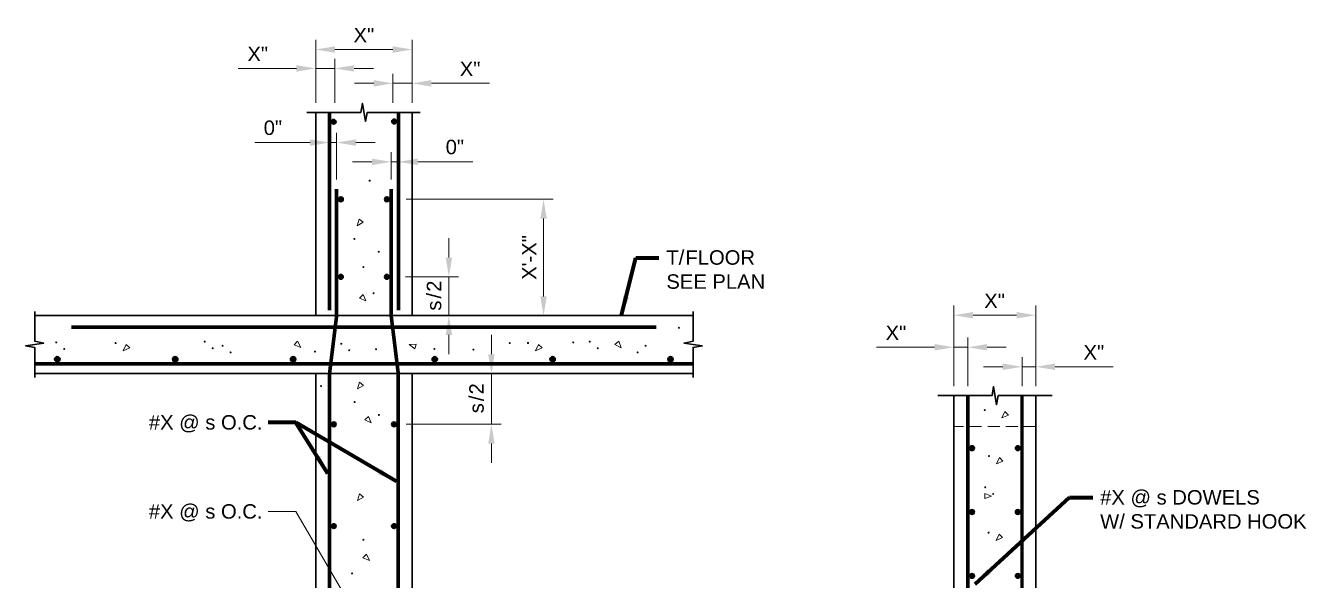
# Model space of a CAD drawing. Header units: inches. Extents: x -745 to -610, y 1779 to 1950.
# Drawn here: x -742.5 to -609.7, y 1892.4 to 1950 of the extents above; entities that cross this region are included whole.
import ezdxf

# ---------------------------------------------------------------- set-up
doc = ezdxf.new("R2010")
doc.units = ezdxf.units.IN
doc.header["$LTSCALE"] = 5
doc.header["$MEASUREMENT"] = 0
doc.linetypes.add('CENTER', pattern=[2, 1.25, -0.25, 0.25, -0.25])
doc.linetypes.add('HIDDEN', pattern=[0.375, 0.25, -0.125])
for name, color, linetype, lineweight in [('S-ANNO-DIMS', 1, 'Continuous', 20), ('S-ANNO-TEXT', 7, 'Continuous', 20), ('S-DETL', 3, 'Continuous', 30), ('S-DETL-PATT', 7, 'Continuous', 15), ('S-GRID', 9, 'CENTER', 20)]:
    doc.layers.add(name, color=color, linetype=linetype, lineweight=lineweight)
doc.styles.add('Romans', font='arial.ttf')
doc.dimstyles.get("Standard").update_dxf_attribs({"dimtxt": 0.18, "dimasz": 0.18, "dimexe": 0.18, "dimexo": 0.0625, "dimgap": 0.09, "dimtad": 0, "dimtih": 1, "dimtoh": 1, "dimdec": 4, "dimzin": 0, "dimdsep": 46, "dimtxsty": 'Standard', "dimcen": 0.09, "dimadec": 0, "dimazin": 0, "dimtfac": 1, "dimtdec": 4, "dimtofl": 0, "dimtmove": 0, "dimatfit": 3, "dimfxl": 1, "dimtolj": 1, "dimtzin": 0, "dimarcsym": 0})

# ---------------------------------------------------------------- blocks, each defined once
blk = doc.blocks.new('*D14')
at = {"layer": 'Defpoints', "color": 0, "transparency": 16777216}
for p in [(-646.23, 1919.91), (-646.23, 1911.56), (-637.73, 1911.56)]:
    blk.add_point(p, dxfattribs=at)
at = {"layer": 'S-ANNO-DIMS', "transparency": 16777216}
for p, q in [((-646.23, 1912.56), (-646.23, 1920.91)), ((-637.73, 1912.56), (-637.73, 1920.91)), ((-639.73, 1919.91), (-644.23, 1919.91))]:
    blk.add_line(p, q, dxfattribs=at)
for points in [[(-644.23, 1920.25), (-644.23, 1919.58), (-646.23, 1919.91)], [(-639.73, 1920.25), (-639.73, 1919.58), (-637.73, 1919.91)]]:
    blk.add_solid(points, dxfattribs=at)
at = {"layer": 'S-ANNO-DIMS', "transparency": 16777216, "insert": (-642.01, 1921.41), "char_height": 1.5, "attachment_point": 5, "style": 'Romans'}
blk.add_mtext('\\A1;X"', dxfattribs=at)
blk = doc.blocks.new('*D15')
at = {"layer": 'Defpoints', "color": 0, "transparency": 16777216}
for p in [(-637.73, 1914.56), (-639.16, 1911.56), (-637.73, 1911.56)]:
    blk.add_point(p, dxfattribs=at)
at = {"layer": 'S-ANNO-DIMS', "transparency": 16777216}
for p, q in [((-639.16, 1912.56), (-639.16, 1915.56)), ((-637.73, 1912.56), (-637.73, 1915.56)), ((-641.16, 1914.56), (-643.16, 1914.56)), ((-639.16, 1914.56), (-637.73, 1914.56)), ((-635.73, 1914.56), (-629.69, 1914.56))]:
    blk.add_line(p, q, dxfattribs=at)
for points in [[(-641.16, 1914.9), (-641.16, 1914.23), (-639.16, 1914.56)], [(-635.73, 1914.9), (-635.73, 1914.23), (-637.73, 1914.56)]]:
    blk.add_solid(points, dxfattribs=at)
at = {"layer": 'S-ANNO-DIMS', "transparency": 16777216, "insert": (-631.71, 1916.06), "char_height": 1.5, "attachment_point": 5, "style": 'Romans'}
blk.add_mtext('\\A1;X"', dxfattribs=at)
blk = doc.blocks.new('*D16')
at = {"layer": 'Defpoints', "color": 0, "transparency": 16777216}
for p in [(-712.44, 1947.5), (-712.44, 1940.97), (-702.44, 1940.97)]:
    blk.add_point(p, dxfattribs=at)
at = {"layer": 'S-ANNO-DIMS', "transparency": 16777216}
for p, q in [((-712.44, 1941.97), (-712.44, 1948.5)), ((-702.44, 1941.97), (-702.44, 1948.5)), ((-704.44, 1947.5), (-710.44, 1947.5))]:
    blk.add_line(p, q, dxfattribs=at)
for points in [[(-710.44, 1947.83), (-710.44, 1947.16), (-712.44, 1947.5)], [(-704.44, 1947.83), (-704.44, 1947.16), (-702.44, 1947.5)]]:
    blk.add_solid(points, dxfattribs=at)
at = {"layer": 'S-ANNO-DIMS', "transparency": 16777216, "insert": (-707.44, 1949), "char_height": 1.5, "attachment_point": 5, "style": 'Romans'}
blk.add_mtext('\\A1;X"', dxfattribs=at)
blk = doc.blocks.new('*D17')
at = {"layer": 'Defpoints', "color": 0, "transparency": 16777216}
for p in [(-704.42, 1943.99), (-704.42, 1940.97), (-702.44, 1940.97)]:
    blk.add_point(p, dxfattribs=at)
at = {"layer": 'S-ANNO-DIMS', "transparency": 16777216}
for p, q in [((-706.42, 1943.99), (-708.42, 1943.99)), ((-704.42, 1941.97), (-704.42, 1944.99)), ((-704.42, 1943.99), (-702.44, 1943.99)), ((-702.44, 1941.97), (-702.44, 1944.99)), ((-700.44, 1943.99), (-694.4, 1943.99))]:
    blk.add_line(p, q, dxfattribs=at)
for points in [[(-706.42, 1944.32), (-706.42, 1943.65), (-704.42, 1943.99)], [(-700.44, 1944.32), (-700.44, 1943.65), (-702.44, 1943.99)]]:
    blk.add_solid(points, dxfattribs=at)
at = {"layer": 'S-ANNO-DIMS', "transparency": 16777216, "insert": (-696.42, 1945.49), "char_height": 1.5, "attachment_point": 5, "style": 'Romans'}
blk.add_mtext('\\A1;X"', dxfattribs=at)
blk = doc.blocks.new('*D18')
at = {"layer": 'Defpoints', "color": 0, "transparency": 16777216}
for p in [(-704.05, 1931.95), (-692.03, 1919.87), (-688.8, 1919.87)]:
    blk.add_point(p, dxfattribs=at)
at = {"layer": 'S-ANNO-DIMS', "transparency": 16777216}
for p, q in [((-703.05, 1931.95), (-687.8, 1931.95)), ((-688.8, 1929.95), (-688.8, 1921.87)), ((-691.03, 1919.87), (-687.8, 1919.87))]:
    blk.add_line(p, q, dxfattribs=at)
for points in [[(-689.13, 1929.95), (-688.47, 1929.95), (-688.8, 1931.95)], [(-689.13, 1921.87), (-688.47, 1921.87), (-688.8, 1919.87)]]:
    blk.add_solid(points, dxfattribs=at)
at = {"layer": 'S-ANNO-DIMS', "transparency": 16777216, "insert": (-690.3, 1925.91), "char_height": 1.5, "attachment_point": 5, "rotation": 90, "style": 'Romans'}
blk.add_mtext('\\A1;X\'-X"', dxfattribs=at)
blk = doc.blocks.new('*D8')
at = {"layer": 'Defpoints', "color": 0, "transparency": 16777216}
for p in [(-646.23, 1916.59), (-646.23, 1911.56), (-644.79, 1911.56)]:
    blk.add_point(p, dxfattribs=at)
at = {"layer": 'S-ANNO-DIMS', "transparency": 16777216}
for p, q in [((-646.23, 1912.56), (-646.23, 1917.59)), ((-644.79, 1912.56), (-644.79, 1917.59)), ((-648.23, 1916.59), (-654.26, 1916.59)), ((-644.79, 1916.59), (-646.23, 1916.59)), ((-642.79, 1916.59), (-640.79, 1916.59))]:
    blk.add_line(p, q, dxfattribs=at)
for points in [[(-648.23, 1916.92), (-648.23, 1916.26), (-646.23, 1916.59)], [(-642.79, 1916.92), (-642.79, 1916.26), (-644.79, 1916.59)]]:
    blk.add_solid(points, dxfattribs=at)
at = {"layer": 'S-ANNO-DIMS', "transparency": 16777216, "insert": (-652.24, 1918.09), "char_height": 1.5, "attachment_point": 5, "style": 'Romans'}
blk.add_mtext('\\A1;X"', dxfattribs=at)
blk = doc.blocks.new('*D5')
at = {"layer": 'Defpoints', "color": 0, "transparency": 16777216}
for p in [(-710.45, 1945.54), (-712.44, 1940.97), (-710.45, 1940.97)]:
    blk.add_point(p, dxfattribs=at)
at = {"layer": 'S-ANNO-DIMS', "transparency": 16777216}
for p, q in [((-714.44, 1945.54), (-720.47, 1945.54)), ((-712.44, 1941.97), (-712.44, 1946.54)), ((-710.45, 1945.54), (-712.44, 1945.54)), ((-710.45, 1941.97), (-710.45, 1946.54)), ((-708.45, 1945.54), (-706.45, 1945.54))]:
    blk.add_line(p, q, dxfattribs=at)
for points in [[(-714.44, 1945.87), (-714.44, 1945.2), (-712.44, 1945.54)], [(-708.45, 1945.87), (-708.45, 1945.2), (-710.45, 1945.54)]]:
    blk.add_solid(points, dxfattribs=at)
at = {"layer": 'S-ANNO-DIMS', "transparency": 16777216, "insert": (-718.45, 1947.04), "char_height": 1.5, "attachment_point": 5, "style": 'Romans'}
blk.add_mtext('\\A1;X"', dxfattribs=at)
blk = doc.blocks.new('*D1')
at = {"layer": 'Defpoints', "color": 0, "transparency": 16777216}
for p in [(-704.61, 1935.84), (-704.61, 1933.02), (-703.86, 1932.92)]:
    blk.add_point(p, dxfattribs=at)
at = {"layer": 'S-ANNO-DIMS', "transparency": 16777216}
for p, q in [((-704.61, 1934.02), (-704.61, 1936.84)), ((-703.86, 1933.92), (-703.86, 1936.84)), ((-706.61, 1935.84), (-708.61, 1935.84)), ((-704.61, 1935.84), (-703.86, 1935.84)), ((-701.86, 1935.84), (-696.13, 1935.84))]:
    blk.add_line(p, q, dxfattribs=at)
for points in [[(-706.61, 1936.17), (-706.61, 1935.5), (-704.61, 1935.84)], [(-701.86, 1936.17), (-701.86, 1935.5), (-703.86, 1935.84)]]:
    blk.add_solid(points, dxfattribs=at)
at = {"layer": 'S-ANNO-DIMS', "transparency": 16777216, "insert": (-698, 1937.37), "char_height": 1.5, "attachment_point": 5, "style": 'Romans'}
blk.add_mtext('\\A1;0"', dxfattribs=at)
blk = doc.blocks.new('*D2')
at = {"layer": 'Defpoints', "color": 0, "transparency": 16777216}
for p in [(-711.02, 1937.84), (-711.02, 1932.92), (-710.27, 1933.02)]:
    blk.add_point(p, dxfattribs=at)
at = {"layer": 'S-ANNO-DIMS', "transparency": 16777216}
for p, q in [((-711.02, 1933.92), (-711.02, 1938.84)), ((-710.27, 1934.02), (-710.27, 1938.84)), ((-713.02, 1937.84), (-718.74, 1937.84)), ((-710.27, 1937.84), (-711.02, 1937.84)), ((-708.27, 1937.84), (-706.27, 1937.84))]:
    blk.add_line(p, q, dxfattribs=at)
for points in [[(-713.02, 1938.17), (-713.02, 1937.5), (-711.02, 1937.84)], [(-708.27, 1938.17), (-708.27, 1937.5), (-710.27, 1937.84)]]:
    blk.add_solid(points, dxfattribs=at)
at = {"layer": 'S-ANNO-DIMS', "transparency": 16777216, "insert": (-716.88, 1939.37), "char_height": 1.5, "attachment_point": 5, "style": 'Romans'}
blk.add_mtext('\\A1;0"', dxfattribs=at)
blk = doc.blocks.new('*D21')
at = {"layer": 'Defpoints', "color": 0, "transparency": 16777216}
for p in [(-704.11, 1923.9), (-702.44, 1919.87), (-698.62, 1919.87)]:
    blk.add_point(p, dxfattribs=at)
at = {"layer": 'S-ANNO-DIMS', "transparency": 16777216}
for p, q in [((-698.62, 1925.9), (-698.62, 1927.9)), ((-703.11, 1923.9), (-697.62, 1923.9)), ((-698.62, 1923.9), (-698.62, 1919.87)), ((-698.62, 1917.87), (-698.62, 1915.87))]:
    blk.add_line(p, q, dxfattribs=at)
for points in [[(-698.95, 1925.9), (-698.28, 1925.9), (-698.62, 1923.9)], [(-698.95, 1917.87), (-698.28, 1917.87), (-698.62, 1919.87)]]:
    blk.add_solid(points, dxfattribs=at)
at = {"layer": 'S-ANNO-DIMS', "transparency": 16777216, "insert": (-700.17, 1928.05), "char_height": 1.5, "attachment_point": 5, "rotation": 90, "style": 'Romans'}
blk.add_mtext('\\A1;{\\T1.2; }', dxfattribs=at)
blk = doc.blocks.new('*D22')
at = {"layer": 'Defpoints', "color": 0, "transparency": 16777216}
for p in [(-702.44, 1913.87), (-694.21, 1913.87), (-704.06, 1908.59)]:
    blk.add_point(p, dxfattribs=at)
at = {"layer": 'S-ANNO-DIMS', "transparency": 16777216}
for p, q in [((-694.21, 1915.87), (-694.21, 1917.87)), ((-694.21, 1908.59), (-694.21, 1913.87)), ((-703.06, 1908.59), (-693.21, 1908.59)), ((-694.21, 1906.59), (-694.21, 1904.59))]:
    blk.add_line(p, q, dxfattribs=at)
for points in [[(-694.54, 1915.87), (-693.88, 1915.87), (-694.21, 1913.87)], [(-694.54, 1906.59), (-693.88, 1906.59), (-694.21, 1908.59)]]:
    blk.add_solid(points, dxfattribs=at)
at = {"layer": 'S-ANNO-DIMS', "transparency": 16777216, "insert": (-695.76, 1905.29), "char_height": 1.5, "attachment_point": 5, "rotation": 90, "style": 'Romans'}
blk.add_mtext('\\A1;{\\T1.2; }', dxfattribs=at)

msp = doc.modelspace()

# ---------------------------------------------------------------- hatches: boundary and pattern name
at = {"layer": 'S-DETL', "linetype": 'Continuous'}
h = msp.add_hatch(color=256, dxfattribs=at)
h.dxf.hatch_style = 1
h.paths.add_polyline_path([(-710.8310244, 1939.9987021, -1), (-710.3310244, 1939.9987021, -1)])
h = msp.add_hatch(color=256, dxfattribs=at)
h.dxf.hatch_style = 1
h.paths.add_polyline_path([(-710.8310244, 1939.9987021, -1), (-710.3310244, 1939.9987021, -1)])
h = msp.add_hatch(color=256, dxfattribs=at)
h.dxf.hatch_style = 1
h.paths.add_polyline_path([(-710.8310244, 1939.9987021, -1), (-710.3310244, 1939.9987021, -1)])
h = msp.add_hatch(color=256, dxfattribs=at)
h.dxf.hatch_style = 1
h.paths.add_polyline_path([(-704.546387, 1940.0269377, -1), (-704.046387, 1940.0269377, -1)])
h = msp.add_hatch(color=256, dxfattribs=at)
h.dxf.hatch_style = 1
h.paths.add_polyline_path([(-704.546387, 1940.0269377, -1), (-704.046387, 1940.0269377, -1)])
h = msp.add_hatch(color=256, dxfattribs=at)
h.dxf.hatch_style = 1
h.paths.add_polyline_path([(-704.546387, 1940.0269377, -1), (-704.046387, 1940.0269377, -1)])
h = msp.add_hatch(color=256, dxfattribs=at)
h.dxf.hatch_style = 1
h.paths.add_polyline_path([(-710.0780912, 1931.9478338, -1), (-709.5780912, 1931.9478338, -1)])
h = msp.add_hatch(color=256, dxfattribs=at)
h.dxf.hatch_style = 1
h.paths.add_polyline_path([(-710.0780912, 1931.9478338, -1), (-709.5780912, 1931.9478338, -1)])
h = msp.add_hatch(color=256, dxfattribs=at)
h.dxf.hatch_style = 1
h.paths.add_polyline_path([(-710.0780912, 1931.9478338, -1), (-709.5780912, 1931.9478338, -1)])
h = msp.add_hatch(color=256, dxfattribs=at)
h.dxf.hatch_style = 1
h.paths.add_polyline_path([(-705.2980854, 1931.9478338, -1), (-704.7980854, 1931.9478338, -1)])
h = msp.add_hatch(color=256, dxfattribs=at)
h.dxf.hatch_style = 1
h.paths.add_polyline_path([(-705.2980854, 1931.9478338, -1), (-704.7980854, 1931.9478338, -1)])
h = msp.add_hatch(color=256, dxfattribs=at)
h.dxf.hatch_style = 1
h.paths.add_polyline_path([(-705.2980854, 1931.9478338, -1), (-704.7980854, 1931.9478338, -1)])
h = msp.add_hatch(color=256, dxfattribs=at)
h.dxf.hatch_style = 1
h.paths.add_polyline_path([(-710.0780912, 1923.8969654, -1), (-709.5780912, 1923.8969654, -1)])
h = msp.add_hatch(color=256, dxfattribs=at)
h.dxf.hatch_style = 1
h.paths.add_polyline_path([(-710.0780912, 1923.8969654, -1), (-709.5780912, 1923.8969654, -1)])
h = msp.add_hatch(color=256, dxfattribs=at)
h.dxf.hatch_style = 1
h.paths.add_polyline_path([(-710.0780912, 1923.8969654, -1), (-709.5780912, 1923.8969654, -1)])
h = msp.add_hatch(color=256, dxfattribs=at)
h.dxf.hatch_style = 1
h.paths.add_polyline_path([(-705.2980854, 1923.8969654, -1), (-704.7980854, 1923.8969654, -1)])
h = msp.add_hatch(color=256, dxfattribs=at)
h.dxf.hatch_style = 1
h.paths.add_polyline_path([(-705.2980854, 1923.8969654, -1), (-704.7980854, 1923.8969654, -1)])
h = msp.add_hatch(color=256, dxfattribs=at)
h.dxf.hatch_style = 1
h.paths.add_polyline_path([(-705.2980854, 1923.8969654, -1), (-704.7980854, 1923.8969654, -1)])
h = msp.add_hatch(color=256, dxfattribs=at)
h.dxf.hatch_style = 1
h.paths.add_polyline_path([(-739.5272029, 1915.3402813, -1), (-738.9647029, 1915.3402813, -1)])
h = msp.add_hatch(color=256, dxfattribs=at)
h.dxf.hatch_style = 1
h.paths.add_polyline_path([(-739.5272029, 1915.3402813, -1), (-738.9647029, 1915.3402813, -1)])
h = msp.add_hatch(color=256, dxfattribs=at)
h.dxf.hatch_style = 1
h.paths.add_polyline_path([(-739.5272029, 1915.3402813, -1), (-738.9647029, 1915.3402813, -1)])
h = msp.add_hatch(color=256, dxfattribs=at)
h.dxf.hatch_style = 1
h.paths.add_polyline_path([(-727.2966074, 1915.3402813, -1), (-726.7341074, 1915.3402813, -1)])
h = msp.add_hatch(color=256, dxfattribs=at)
h.dxf.hatch_style = 1
h.paths.add_polyline_path([(-727.2966074, 1915.3402813, -1), (-726.7341074, 1915.3402813, -1)])
h = msp.add_hatch(color=256, dxfattribs=at)
h.dxf.hatch_style = 1
h.paths.add_polyline_path([(-727.2966074, 1915.3402813, -1), (-726.7341074, 1915.3402813, -1)])
h = msp.add_hatch(color=256, dxfattribs=at)
h.dxf.hatch_style = 1
h.paths.add_polyline_path([(-714.5035119, 1915.3402813, 1), (-715.0660119, 1915.3402813, 1)])
h = msp.add_hatch(color=256, dxfattribs=at)
h.dxf.hatch_style = 1
h.paths.add_polyline_path([(-714.5035119, 1915.3402813, 1), (-715.0660119, 1915.3402813, 1)])
h = msp.add_hatch(color=256, dxfattribs=at)
h.dxf.hatch_style = 1
h.paths.add_polyline_path([(-714.5035119, 1915.3402813, 1), (-715.0660119, 1915.3402813, 1)])
h = msp.add_hatch(color=256, dxfattribs=at)
h.dxf.hatch_style = 1
h.paths.add_polyline_path([(-700.3722999, 1915.3402813, -1), (-699.8097999, 1915.3402813, -1)])
h = msp.add_hatch(color=256, dxfattribs=at)
h.dxf.hatch_style = 1
h.paths.add_polyline_path([(-700.3722999, 1915.3402813, -1), (-699.8097999, 1915.3402813, -1)])
h = msp.add_hatch(color=256, dxfattribs=at)
h.dxf.hatch_style = 1
h.paths.add_polyline_path([(-700.3722999, 1915.3402813, -1), (-699.8097999, 1915.3402813, -1)])
h = msp.add_hatch(color=256, dxfattribs=at)
h.dxf.hatch_style = 1
h.paths.add_polyline_path([(-687.5792044, 1915.3402813, 1), (-688.1417044, 1915.3402813, 1)])
h = msp.add_hatch(color=256, dxfattribs=at)
h.dxf.hatch_style = 1
h.paths.add_polyline_path([(-687.5792044, 1915.3402813, 1), (-688.1417044, 1915.3402813, 1)])
h = msp.add_hatch(color=256, dxfattribs=at)
h.dxf.hatch_style = 1
h.paths.add_polyline_path([(-687.5792044, 1915.3402813, 1), (-688.1417044, 1915.3402813, 1)])
h = msp.add_hatch(color=256, dxfattribs=at)
h.dxf.hatch_style = 1
h.paths.add_polyline_path([(-675.3486089, 1915.3402813, 1), (-675.9111089, 1915.3402813, 1)])
h = msp.add_hatch(color=256, dxfattribs=at)
h.dxf.hatch_style = 1
h.paths.add_polyline_path([(-675.3486089, 1915.3402813, 1), (-675.9111089, 1915.3402813, 1)])
h = msp.add_hatch(color=256, dxfattribs=at)
h.dxf.hatch_style = 1
h.paths.add_polyline_path([(-675.3486089, 1915.3402813, 1), (-675.9111089, 1915.3402813, 1)])
h = msp.add_hatch(color=256, dxfattribs=at)
h.dxf.hatch_style = 1
h.paths.add_polyline_path([(-710.8146043, 1908.5881898, -1), (-710.3146043, 1908.5881898, -1)])
h = msp.add_hatch(color=256, dxfattribs=at)
h.dxf.hatch_style = 1
h.paths.add_polyline_path([(-710.8146043, 1908.5881898, -1), (-710.3146043, 1908.5881898, -1)])
h = msp.add_hatch(color=256, dxfattribs=at)
h.dxf.hatch_style = 1
h.paths.add_polyline_path([(-710.8146043, 1908.5881898, -1), (-710.3146043, 1908.5881898, -1)])
h = msp.add_hatch(color=256, dxfattribs=at)
h.dxf.hatch_style = 1
h.paths.add_polyline_path([(-704.0612075, 1908.5881898, 1), (-704.5612075, 1908.5881898, 1)])
h = msp.add_hatch(color=256, dxfattribs=at)
h.dxf.hatch_style = 1
h.paths.add_polyline_path([(-704.0612075, 1908.5881898, 1), (-704.5612075, 1908.5881898, 1)])
h = msp.add_hatch(color=256, dxfattribs=at)
h.dxf.hatch_style = 1
h.paths.add_polyline_path([(-704.0612075, 1908.5881898, 1), (-704.5612075, 1908.5881898, 1)])
h = msp.add_hatch(color=256, dxfattribs=at)
h.dxf.hatch_style = 1
h.paths.add_polyline_path([(-644.6002493, 1906.115887, -1), (-644.1002493, 1906.115887, -1)])
h = msp.add_hatch(color=256, dxfattribs=at)
h.dxf.hatch_style = 1
h.paths.add_polyline_path([(-644.6002493, 1906.115887, -1), (-644.1002493, 1906.115887, -1)])
h = msp.add_hatch(color=256, dxfattribs=at)
h.dxf.hatch_style = 1
h.paths.add_polyline_path([(-644.6002493, 1906.115887, -1), (-644.1002493, 1906.115887, -1)])
h = msp.add_hatch(color=256, dxfattribs=at)
h.dxf.hatch_style = 1
h.paths.add_polyline_path([(-639.3499001, 1906.115887, 1), (-639.8499001, 1906.115887, 1)])
h = msp.add_hatch(color=256, dxfattribs=at)
h.dxf.hatch_style = 1
h.paths.add_polyline_path([(-639.3499001, 1906.115887, 1), (-639.8499001, 1906.115887, 1)])
h = msp.add_hatch(color=256, dxfattribs=at)
h.dxf.hatch_style = 1
h.paths.add_polyline_path([(-639.3499001, 1906.115887, 1), (-639.8499001, 1906.115887, 1)])
h = msp.add_hatch(color=256, dxfattribs=at)
h.dxf.hatch_style = 1
h.paths.add_polyline_path([(-644.6002493, 1899.4836435, -1), (-644.1002493, 1899.4836435, -1)])
h = msp.add_hatch(color=256, dxfattribs=at)
h.dxf.hatch_style = 1
h.paths.add_polyline_path([(-644.6002493, 1899.4836435, -1), (-644.1002493, 1899.4836435, -1)])
h = msp.add_hatch(color=256, dxfattribs=at)
h.dxf.hatch_style = 1
h.paths.add_polyline_path([(-644.6002493, 1899.4836435, -1), (-644.1002493, 1899.4836435, -1)])
h = msp.add_hatch(color=256, dxfattribs=at)
h.dxf.hatch_style = 1
h.paths.add_polyline_path([(-639.3499001, 1899.4836435, 1), (-639.8499001, 1899.4836435, 1)])
h = msp.add_hatch(color=256, dxfattribs=at)
h.dxf.hatch_style = 1
h.paths.add_polyline_path([(-639.3499001, 1899.4836435, 1), (-639.8499001, 1899.4836435, 1)])
h = msp.add_hatch(color=256, dxfattribs=at)
h.dxf.hatch_style = 1
h.paths.add_polyline_path([(-639.3499001, 1899.4836435, 1), (-639.8499001, 1899.4836435, 1)])
h = msp.add_hatch(color=256, dxfattribs=at)
h.dxf.hatch_style = 1
h.paths.add_polyline_path([(-710.8146043, 1898.0215067, -1), (-710.3146043, 1898.0215067, -1)])
h = msp.add_hatch(color=256, dxfattribs=at)
h.dxf.hatch_style = 1
h.paths.add_polyline_path([(-710.8146043, 1898.0215067, -1), (-710.3146043, 1898.0215067, -1)])
h = msp.add_hatch(color=256, dxfattribs=at)
h.dxf.hatch_style = 1
h.paths.add_polyline_path([(-710.8146043, 1898.0215067, -1), (-710.3146043, 1898.0215067, -1)])
h = msp.add_hatch(color=256, dxfattribs=at)
h.dxf.hatch_style = 1
h.paths.add_polyline_path([(-704.0612075, 1898.0215067, 1), (-704.5612075, 1898.0215067, 1)])
h = msp.add_hatch(color=256, dxfattribs=at)
h.dxf.hatch_style = 1
h.paths.add_polyline_path([(-704.0612075, 1898.0215067, 1), (-704.5612075, 1898.0215067, 1)])
h = msp.add_hatch(color=256, dxfattribs=at)
h.dxf.hatch_style = 1
h.paths.add_polyline_path([(-704.0612075, 1898.0215067, 1), (-704.5612075, 1898.0215067, 1)])
h = msp.add_hatch(color=256, dxfattribs=at)
h.dxf.hatch_style = 1
h.paths.add_polyline_path([(-644.6002493, 1892.8514001, -1), (-644.1002493, 1892.8514001, -1)])
h = msp.add_hatch(color=256, dxfattribs=at)
h.dxf.hatch_style = 1
h.paths.add_polyline_path([(-644.6002493, 1892.8514001, -1), (-644.1002493, 1892.8514001, -1)])
h = msp.add_hatch(color=256, dxfattribs=at)
h.dxf.hatch_style = 1
h.paths.add_polyline_path([(-644.6002493, 1892.8514001, -1), (-644.1002493, 1892.8514001, -1)])
h = msp.add_hatch(color=256, dxfattribs=at)
h.dxf.hatch_style = 1
h.paths.add_polyline_path([(-639.3499001, 1892.8514001, 1), (-639.8499001, 1892.8514001, 1)])
h = msp.add_hatch(color=256, dxfattribs=at)
h.dxf.hatch_style = 1
h.paths.add_polyline_path([(-639.3499001, 1892.8514001, 1), (-639.8499001, 1892.8514001, 1)])
h = msp.add_hatch(color=256, dxfattribs=at)
h.dxf.hatch_style = 1
h.paths.add_polyline_path([(-639.3499001, 1892.8514001, 1), (-639.8499001, 1892.8514001, 1)])

# ---------------------------------------------------------------- linework, layer by layer
at = {"layer": 'S-ANNO-TEXT'}
msp.add_lwpolyline([(-708.2990626, 1888.924435), (-714.5093763, 1899.522679), (-717.3832672, 1899.522679)], dxfattribs=at)
at = {"layer": 'S-DETL', "linetype": 'Continuous'}
for p, q in [((-712.4379059, 1940.9675437), (-712.4379059, 1919.8715313)), ((-702.4379059, 1940.9675437), (-702.4379059, 1919.8715313)), ((-702.4379059, 1919.8715313), (-741.5928089, 1919.8715313)), ((-712.4379059, 1919.8715313), (-673.2830029, 1919.8715313)), ((-741.5928089, 1913.8715313), (-673.2830029, 1913.8715313)), ((-712.4379059, 1913.8715313), (-712.4379059, 1839.9047498)), ((-702.4379059, 1913.8715313), (-702.4379059, 1839.9047498)), ((-646.2250747, 1911.5638179), (-646.2250747, 1869.6385479)), ((-637.7250747, 1911.5638179), (-637.7250747, 1869.6385479))]:
    msp.add_line(p, q, dxfattribs=at)
for points in [[(-701.6028982, 1940.9675437), (-707.094953, 1940.9675437), (-707.2886034, 1940.0269377), (-707.5872085, 1941.9081497), (-707.7439761, 1940.9675437), (-713.3595512, 1940.9675437)], [(-741.5928089, 1920.3003962), (-741.5928089, 1917.2144842), (-740.6522029, 1917.0208338), (-742.5334149, 1916.7222288), (-741.5928089, 1916.5654611), (-741.5928089, 1913.4426663)], [(-673.2830029, 1920.3003962), (-673.2830029, 1917.2144842), (-674.2236089, 1917.0208338), (-672.342397, 1916.7222288), (-673.2830029, 1916.5654611), (-673.2830029, 1913.4426663)], [(-636.0487495, 1911.5638179), (-641.626792, 1911.5638179), (-641.8204424, 1910.6232119), (-642.1190475, 1912.5044239), (-642.2758151, 1911.5638179), (-647.8907404, 1911.5638179)]]:
    msp.add_lwpolyline(points, dxfattribs=at)
at = {"layer": 'S-DETL', "linetype": 'Continuous', "const_width": 0.375}
for points in [[(-711.0169248, 1920.4109057), (-711.0169248, 1940.9675437)], [(-703.858887, 1920.4109057), (-703.858887, 1940.9675437)], [(-710.2669248, 1933.0225532), (-710.2669248, 1919.8715313), (-711.0021043, 1913.8715313), (-711.0021043, 1839.9047498)], [(-704.608887, 1933.0225532), (-704.608887, 1919.8715313), (-703.8737075, 1913.8715313), (-703.8737075, 1839.9047498)], [(-677.0962096, 1918.6840313), (-737.7803089, 1918.6840313)], [(-741.5928089, 1914.8715313), (-673.2830029, 1914.8715313)], [(-644.7878366, 1911.5638179), (-644.7878366, 1869.6385479)], [(-639.1623128, 1911.5638179), (-639.1623128, 1869.6385479)]]:
    msp.add_lwpolyline(points, dxfattribs=at)
at = {"layer": 'S-DETL', "linetype": 'Continuous'}
for centre, radius in [((-710.5810244, 1939.9987021), 0.25), ((-710.5810244, 1939.9987021), 0.25), ((-710.5810244, 1939.9987021), 0.25), ((-704.296387, 1940.0269377), 0.25), ((-704.296387, 1940.0269377), 0.25), ((-704.296387, 1940.0269377), 0.25), ((-709.8280912, 1931.9478338), 0.25), ((-709.8280912, 1931.9478338), 0.25), ((-709.8280912, 1931.9478338), 0.25), ((-705.0480854, 1931.9478338), 0.25), ((-705.0480854, 1931.9478338), 0.25), ((-705.0480854, 1931.9478338), 0.25), ((-709.8280912, 1923.8969654), 0.25), ((-709.8280912, 1923.8969654), 0.25), ((-709.8280912, 1923.8969654), 0.25), ((-705.0480854, 1923.8969654), 0.25), ((-705.0480854, 1923.8969654), 0.25), ((-705.0480854, 1923.8969654), 0.25), ((-739.2459529, 1915.3402813), 0.28125), ((-739.2459529, 1915.3402813), 0.28125), ((-739.2459529, 1915.3402813), 0.28125), ((-727.0153574, 1915.3402813), 0.28125), ((-727.0153574, 1915.3402813), 0.28125), ((-727.0153574, 1915.3402813), 0.28125), ((-714.7847619, 1915.3402813), 0.28125), ((-714.7847619, 1915.3402813), 0.28125), ((-714.7847619, 1915.3402813), 0.28125), ((-700.0910499, 1915.3402813), 0.28125), ((-700.0910499, 1915.3402813), 0.28125), ((-700.0910499, 1915.3402813), 0.28125), ((-687.8604544, 1915.3402813), 0.28125), ((-687.8604544, 1915.3402813), 0.28125), ((-687.8604544, 1915.3402813), 0.28125), ((-675.6298589, 1915.3402813), 0.28125), ((-675.6298589, 1915.3402813), 0.28125), ((-675.6298589, 1915.3402813), 0.28125), ((-710.5646043, 1908.5881898), 0.25), ((-710.5646043, 1908.5881898), 0.25), ((-710.5646043, 1908.5881898), 0.25), ((-704.3112075, 1908.5881898), 0.25), ((-704.3112075, 1908.5881898), 0.25), ((-704.3112075, 1908.5881898), 0.25), ((-644.3502493, 1906.115887), 0.25), ((-644.3502493, 1906.115887), 0.25), ((-644.3502493, 1906.115887), 0.25), ((-639.5999001, 1906.115887), 0.25), ((-639.5999001, 1906.115887), 0.25), ((-639.5999001, 1906.115887), 0.25), ((-644.3502493, 1899.4836435), 0.25), ((-644.3502493, 1899.4836435), 0.25), ((-644.3502493, 1899.4836435), 0.25), ((-639.5999001, 1899.4836435), 0.25), ((-639.5999001, 1899.4836435), 0.25), ((-639.5999001, 1899.4836435), 0.25), ((-710.5646043, 1898.0215067), 0.25), ((-710.5646043, 1898.0215067), 0.25), ((-710.5646043, 1898.0215067), 0.25), ((-704.3112075, 1898.0215067), 0.25), ((-704.3112075, 1898.0215067), 0.25), ((-704.3112075, 1898.0215067), 0.25), ((-644.3502493, 1892.8514001), 0.25), ((-644.3502493, 1892.8514001), 0.25), ((-644.3502493, 1892.8514001), 0.25), ((-639.5999001, 1892.8514001), 0.25), ((-639.5999001, 1892.8514001), 0.25), ((-639.5999001, 1892.8514001), 0.25)]:
    msp.add_circle(centre, radius, dxfattribs=at)
at = {"layer": 'S-DETL-PATT', "flags": 128}
for points in [[(-706.7869905, 1933.8846707, -1), (-706.8906705, 1933.8846707, -1)], [(-708.366794, 1927.8386045, -1), (-708.470474, 1927.8386045, -1)], [(-705.8542272, 1926.5024453, -1), (-705.9579072, 1926.5024453, -1)], [(-707.4362392, 1924.9116695, -1), (-707.5399192, 1924.9116695, -1)], [(-706.3868461, 1922.1994108, -1), (-706.4905261, 1922.1994108, -1)], [(-674.8145397, 1918.6161864, 1), (-674.7108597, 1918.6161864, 1)], [(-739.4009073, 1917.0967492, 1), (-739.2972273, 1917.0967492, 1)], [(-738.5755075, 1916.4153806, 1), (-738.4718275, 1916.4153806, 1)], [(-733.252708, 1917.0294074, 1), (-733.149028, 1917.0294074, 1)], [(-724.0050077, 1917.1704466, 1), (-723.9013277, 1917.1704466, 1)], [(-723.179608, 1916.489078, 1), (-723.075928, 1916.489078, 1)], [(-722.1467464, 1916.7389763, 1), (-722.0430664, 1916.7389763, 1)], [(-721.3213467, 1916.0576077, 1), (-721.2176667, 1916.0576077, 1)], [(-712.5786885, 1916.1415765, 1), (-712.4750085, 1916.1415765, 1)], [(-709.8326539, 1916.9586669, 1), (-709.7289739, 1916.9586669, 1)], [(-709.0072542, 1916.2772983, 1), (-708.9035742, 1916.2772983, 1)], [(-706.2238243, 1916.3785093, 1), (-706.1201443, 1916.3785093, 1)], [(-700.1661228, 1916.4153806, 1), (-700.0624428, 1916.4153806, 1)], [(-696.0159014, 1916.3471475, -1), (-696.1195814, 1916.3471475, -1)], [(-692.2522785, 1917.0285161, -1), (-692.3559585, 1917.0285161, -1)], [(-690.4664646, 1917.0294074, 1), (-690.3627846, 1917.0294074, 1)], [(-685.7673326, 1917.0967492, 1), (-685.6636526, 1917.0967492, 1)], [(-684.0607369, 1917.1704466, 1), (-683.9570569, 1917.1704466, 1)], [(-683.2353372, 1916.489078, 1), (-683.1316572, 1916.489078, 1)], [(-678.9942928, 1916.0576077, -1), (-679.0979728, 1916.0576077, -1)], [(-678.1688931, 1916.7389763, -1), (-678.2725731, 1916.7389763, -1)], [(-711.8213838, 1912.5568536, -1), (-711.9250638, 1912.5568536, -1)], [(-708.3451713, 1910.8930128, -1), (-708.4488513, 1910.8930128, -1)], [(-705.8326045, 1909.5568536, -1), (-705.9362845, 1909.5568536, -1)], [(-643.0760959, 1910.0709941, 1), (-642.9724159, 1910.0709941, 1)], [(-642.6549402, 1905.2898147, 1), (-642.5512602, 1905.2898147, 1)], [(-643.0320479, 1902.0478582, 1), (-642.9283679, 1902.0478582, 1)], [(-642.2066482, 1901.3664896, 1), (-642.1029682, 1901.3664896, 1)], [(-707.4282461, 1896.59735, -1), (-707.5319261, 1896.59735, -1)], [(-642.6890109, 1897.3420332, 1), (-642.5853309, 1897.3420332, 1)], [(-708.6149865, 1893.1036242, -1), (-708.7186665, 1893.1036242, -1)]]:
    msp.add_lwpolyline(points, format="xyb", close=True, dxfattribs=at)
for points in [[(-707.9200637, 1929.9015082), (-708.1403548, 1929.2023336), (-707.5102857, 1929.5650991)], [(-707.9037799, 1921.683822), (-707.2295169, 1921.3961717), (-707.5288872, 1922.0587147)], [(-731.7357743, 1916.5138186), (-732.4100372, 1916.2261683), (-732.110667, 1916.8887114)], [(-714.3099623, 1917.2267074), (-713.9741162, 1916.5751088), (-714.6566465, 1916.825585)], [(-702.1659929, 1916.4086788), (-702.7381205, 1916.8669835), (-702.0127511, 1916.9162279)], [(-688.9495309, 1916.5138186), (-689.6237938, 1916.2261683), (-689.3244236, 1916.8887114)], [(-681.4047874, 1916.8716425), (-680.7531888, 1916.5357964), (-681.003665, 1917.2183267)], [(-707.898441, 1912.9559165), (-708.1187321, 1912.2567419), (-707.488663, 1912.6195074)], [(-707.3495382, 1909.0412648), (-706.6752752, 1908.7536144), (-706.9746455, 1909.4161575)], [(-640.5671862, 1909.5554053), (-641.2414492, 1909.267755), (-640.9420789, 1909.930298)], [(-641.1380064, 1904.7742259), (-641.8122694, 1904.4865756), (-641.5128991, 1905.1491186)], [(-707.8807678, 1901.3682393), (-708.1010589, 1900.6690647), (-707.4709898, 1901.0318302)], [(-643.0128198, 1901.4116481), (-642.3326444, 1901.1382716), (-643.0128198, 1900.8814697)], [(-641.1720771, 1896.8264444), (-641.8463401, 1896.5387941), (-641.5469698, 1897.2013371)], [(-707.5460736, 1894.745602), (-706.8718107, 1894.4579516), (-707.1711809, 1895.1204947)]]:
    msp.add_lwpolyline(points, close=True, dxfattribs=at)
at = {"layer": 'S-GRID', "color": 7, "linetype": 'HIDDEN'}
msp.add_line((-637.7250747, 1908.3656934), (-646.2250747, 1908.3656934), dxfattribs=at)

# ---------------------------------------------------------------- texts
at = {"layer": 'S-ANNO-DIMS', "char_height": 1.499999989, "attachment_point": 1, "rotation": 90, "style": 'Romans'}
for insert in [(-700.9168927, 1920.3898759), (-696.5103387, 1909.7354881)]:
    msp.add_mtext('{\\T1.2;s/}2', dxfattribs=dict(at, insert=insert))
at = {"layer": 'S-ANNO-TEXT', "insert": (-676.0584908, 1926.6609897), "char_height": 1.499999989, "width": 35.703847172, "attachment_point": 1, "style": 'Romans'}
msp.add_mtext('\\A1;T{\\T1.2;/}FLOOR\\PSEE PLAN', dxfattribs=at)
at = {"layer": 'S-ANNO-TEXT', "char_height": 1.499999989, "attachment_point": 1, "style": 'Romans'}
for s, insert in [('\\A1;#X @ s O.C.', (-729.7475236, 1909.5433119)), ('\\A1;#X @ s DOWELS\\PW/ STANDARD HOOK', (-631.055434, 1901.7611278)), ('\\A1;#X @ s O.C.', (-729.7475236, 1900.2982588))]:
    msp.add_mtext(s, dxfattribs=dict(at, insert=insert))

# ---------------------------------------------------------------- dimensions: what is measured, and where the dimension line sits
at = {"layer": 'S-ANNO-DIMS'}
for base, p1, p2, angle, text, override, picture, middle in [((-712.4379059, 1947.4977335), (-702.4379059, 1940.9675437), (-712.4379059, 1940.9675437), 180, 'X"', {"dimscale": 16, "dimtxt": 0.09375, "dimasz": 0.125, "dimexe": 0.0625, "dimgap": 0.0625, "dimtih": 0, "dimtoh": 0, "dimdec": 5, "dimlfac": 1, "dimrnd": 0.03125, "dimzin": 7, "dimlunit": 4, "dimtxsty": 'Romans', "dimcen": 0.125, "dimclrd": 256, "dimclre": 256, "dimclrt": 256, "dimadec": 4, "dimtdec": 5, "dimtofl": 1, "dimtvp": 1, "dimfrac": 2, "dimtzin": 3, "dimlwd": 65535, "dimlwe": 65535}, '*D16', (-707.4379059, 1947.4977335)), ((-704.4212997, 1943.9874476), (-702.4379059, 1940.9675437), (-704.4212997, 1940.9675437), 180, 'X"', {"dimscale": 16, "dimtxt": 0.09375, "dimasz": 0.125, "dimexe": 0.0625, "dimgap": 0.0625, "dimtih": 0, "dimtoh": 0, "dimdec": 5, "dimlfac": 1, "dimrnd": 0.03125, "dimzin": 7, "dimlunit": 4, "dimtxsty": 'Romans', "dimcen": 0.125, "dimclrd": 256, "dimclre": 256, "dimclrt": 256, "dimadec": 4, "dimtdec": 5, "dimtofl": 1, "dimtvp": 1, "dimfrac": 2, "dimtzin": 3, "dimlwd": 65535, "dimlwe": 65535}, '*D17', (-696.4208528, 1943.9874476)), ((-711.0169248, 1937.835211), (-710.2669248, 1933.0225532), (-711.0169248, 1932.9206841), 180, '0"', {"dimscale": 16, "dimtxt": 0.09375, "dimasz": 0.125, "dimexe": 0.0625, "dimgap": 0.0625, "dimtih": 0, "dimtoh": 0, "dimdec": 5, "dimlfac": 1, "dimrnd": 0.03125, "dimzin": 7, "dimlunit": 4, "dimtxsty": 'Romans', "dimcen": 0.125, "dimclrd": 256, "dimclre": 256, "dimclrt": 256, "dimadec": 4, "dimtdec": 5, "dimtofl": 1, "dimtvp": 1, "dimfrac": 2, "dimtzin": 3, "dimlwd": 65535, "dimlwe": 65535}, '*D2', (-716.8789643, 1937.835211)), ((-704.608887, 1935.835211), (-703.858887, 1932.9206841), (-704.608887, 1933.0225532), 180, '0"', {"dimscale": 16, "dimtxt": 0.09375, "dimasz": 0.125, "dimexe": 0.0625, "dimgap": 0.0625, "dimtih": 0, "dimtoh": 0, "dimdec": 5, "dimlfac": 1, "dimrnd": 0.03125, "dimzin": 7, "dimlunit": 4, "dimtxsty": 'Romans', "dimcen": 0.125, "dimclrd": 256, "dimclre": 256, "dimclrt": 256, "dimadec": 4, "dimtdec": 5, "dimtofl": 1, "dimtvp": 1, "dimfrac": 2, "dimtzin": 3, "dimlwd": 65535, "dimlwe": 65535}, '*D1', (-697.9968475, 1935.835211)), ((-688.8012585, 1919.8715313), (-704.0464743, 1931.9478338), (-692.0284479, 1919.8715313), 270, 'X\'-X"', {"dimscale": 16, "dimtxt": 0.09375, "dimasz": 0.125, "dimexe": 0.0625, "dimgap": 0.0625, "dimtih": 0, "dimtoh": 0, "dimdec": 5, "dimlfac": 1, "dimrnd": 0.03125, "dimzin": 7, "dimlunit": 4, "dimtxsty": 'Romans', "dimcen": 0.125, "dimclrd": 256, "dimclre": 256, "dimclrt": 256, "dimadec": 4, "dimtdec": 5, "dimtofl": 1, "dimtvp": 1, "dimfrac": 2, "dimtzin": 3, "dimlwd": 65535, "dimlwe": 65535}, '*D18', (-688.8012585, 1925.9096825)), ((-698.6157331, 1919.8715313), (-704.108887, 1923.8969654), (-702.4379059, 1919.8715313), 270, '{\\T1.2; }', {"dimscale": 16, "dimtxt": 0.09375, "dimasz": 0.125, "dimexe": 0.0625, "dimgap": 0.0625, "dimtih": 0, "dimtoh": 0, "dimdec": 5, "dimlfac": 1, "dimrnd": 0.03125, "dimzin": 7, "dimlunit": 4, "dimtxsty": 'Romans', "dimcen": 0.125, "dimse2": 1, "dimclrd": 256, "dimclre": 256, "dimclrt": 256, "dimadec": 4, "dimtdec": 5, "dimtofl": 1, "dimtmove": 2, "dimtvp": 1, "dimfrac": 2, "dimtzin": 3, "dimlwd": 65535, "dimlwe": 65535}, '*D21', (-700.1668927, 1928.0497598)), ((-646.2250747, 1919.9142233), (-637.7250747, 1911.5638179), (-646.2250747, 1911.5638179), 180, 'X"', {"dimscale": 16, "dimtxt": 0.09375, "dimasz": 0.125, "dimexe": 0.0625, "dimgap": 0.0625, "dimtih": 0, "dimtoh": 0, "dimdec": 5, "dimlfac": 1, "dimrnd": 0.03125, "dimzin": 7, "dimlunit": 4, "dimtxsty": 'Romans', "dimcen": 0.125, "dimclrd": 256, "dimclre": 256, "dimclrt": 256, "dimadec": 4, "dimtdec": 5, "dimtofl": 1, "dimtvp": 1, "dimfrac": 2, "dimtzin": 3, "dimlwd": 65535, "dimlwe": 65535}, '*D14', (-642.0116687, 1919.9142233)), ((-646.2250747, 1916.5896816), (-644.7878366, 1911.5638179), (-646.2250747, 1911.5638179), 180, 'X"', {"dimscale": 16, "dimtxt": 0.09375, "dimasz": 0.125, "dimexe": 0.0625, "dimgap": 0.0625, "dimtih": 0, "dimtoh": 0, "dimdec": 5, "dimlfac": 1, "dimrnd": 0.03125, "dimzin": 7, "dimlunit": 4, "dimtxsty": 'Romans', "dimcen": 0.125, "dimclrd": 256, "dimclre": 256, "dimclrt": 256, "dimadec": 4, "dimtdec": 5, "dimtofl": 1, "dimtvp": 1, "dimfrac": 2, "dimtzin": 3, "dimlwd": 65535, "dimlwe": 65535}, '*D8', (-652.2421279, 1916.5896816)), ((-694.2091791, 1913.8715313), (-704.0612075, 1908.5881898), (-702.4379059, 1913.8715313), 90, '{\\T1.2; }', {"dimscale": 16, "dimtxt": 0.09375, "dimasz": 0.125, "dimexe": 0.0625, "dimgap": 0.0625, "dimtih": 0, "dimtoh": 0, "dimdec": 5, "dimlfac": 1, "dimrnd": 0.03125, "dimzin": 7, "dimlunit": 4, "dimtxsty": 'Romans', "dimcen": 0.125, "dimse2": 1, "dimclrd": 256, "dimclre": 256, "dimclrt": 256, "dimadec": 4, "dimtdec": 5, "dimtofl": 1, "dimtmove": 2, "dimtvp": 1, "dimfrac": 2, "dimtzin": 3, "dimlwd": 65535, "dimlwe": 65535}, '*D22', (-695.7603387, 1905.2938521))]:
    dim = msp.add_linear_dim(base=base, p1=p1, p2=p2, angle=angle, text=text, dimstyle='Standard', override=override, dxfattribs=at)
    dim.commit()
    dim.dimension.update_dxf_attribs({"geometry": picture, "text_midpoint": middle, "dimtype": 128})
for base, p1, p2, picture, middle in [((-710.4545121, 1945.5367162), (-712.4379059, 1940.9675437), (-710.4545121, 1940.9675437), '*D5', (-718.4549591, 1945.5367162)), ((-637.7250747, 1914.5638179), (-639.1623128, 1911.5638179), (-637.7250747, 1911.5638179), '*D15', (-631.7080216, 1914.5638179))]:
    dim = msp.add_linear_dim(base=base, p1=p1, p2=p2, text='X"', dimstyle='Standard', override={"dimscale": 16, "dimtxt": 0.09375, "dimasz": 0.125, "dimexe": 0.0625, "dimgap": 0.0625, "dimtih": 0, "dimtoh": 0, "dimdec": 5, "dimlfac": 1, "dimrnd": 0.03125, "dimzin": 7, "dimlunit": 4, "dimtxsty": 'Romans', "dimcen": 0.125, "dimclrd": 256, "dimclre": 256, "dimclrt": 256, "dimadec": 4, "dimtdec": 5, "dimtofl": 1, "dimtvp": 1, "dimfrac": 2, "dimtzin": 3, "dimlwd": 65535, "dimlwe": 65535}, dxfattribs=at)
    dim.commit()
    dim.dimension.update_dxf_attribs({"geometry": picture, "text_midpoint": middle, "dimtype": 128})

# ---------------------------------------------------------------- leaders
at = {"layer": 'S-ANNO-TEXT'}
for points in [[(-680.7084568, 1919.9287237), (-679.2408934, 1925.8854099), (-676.8340706, 1925.8854099)], [(-711.1896916, 1903.4680999), (-714.5093763, 1908.7677321), (-717.3832672, 1908.7677321)], [(-704.0612075, 1902.6553372), (-714.5093763, 1908.7677321), (-717.3832672, 1908.7677321)], [(-644.0374874, 1891.9822127), (-634.2378367, 1900.985548), (-631.8310138, 1900.985548)]]:
    msp.add_leader(points, dimstyle='Standard', override={"dimscale": 16, "dimtxt": 0.09375, "dimasz": 0.125, "dimexe": 0.0625, "dimgap": 0.0625, "dimtad": 0, "dimtih": 0, "dimtoh": 0, "dimdec": 5, "dimlfac": 16, "dimrnd": 0.03125, "dimzin": 7, "dimlunit": 4, "dimtxsty": 'Romans', "dimcen": 0.125, "dimclrd": 256, "dimclre": 256, "dimclrt": 256, "dimadec": 4, "dimtdec": 5, "dimtofl": 1, "dimtvp": 1, "dimfrac": 2, "dimtzin": 3, "dimlwd": 65535, "dimlwe": 65535}, dxfattribs=at)

doc.saveas('drawing.dxf')
